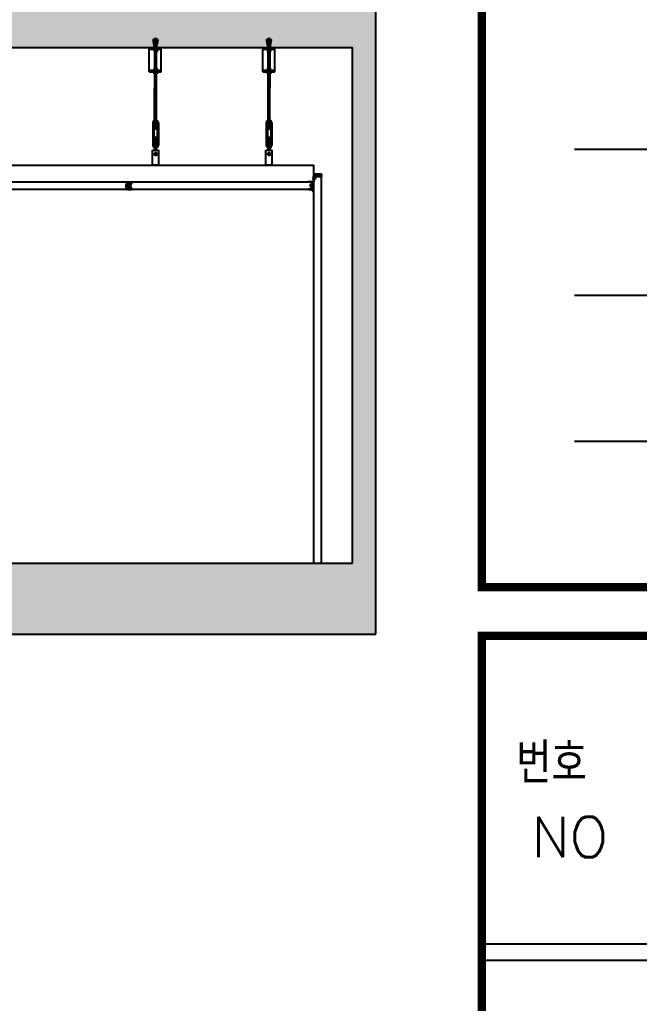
# Model space of a CAD drawing. Header units: millimetres. Extents: x 761574 to 813627, y -447408 to -384263.
# Drawn here: x 810544.4 to 810717.4, y -385425.1 to -385150.4 of the extents above; entities that cross this region are included whole.
import ezdxf

# ---------------------------------------------------------------- set-up
doc = ezdxf.new("R2010")
doc.units = ezdxf.units.MM
doc.header["$LTSCALE"] = 500
doc.linetypes.add('CENTER', pattern=[2, 1.25, -0.25, 0.25, -0.25])
doc.linetypes.add('HID', pattern=[2.2, 1.5, -0.7])
doc.layers.add('(크린)벽체 50T PANNEL', color=4, linetype='Continuous', lineweight=20)
for name, color, linetype in [('1', 1, 'CENTER'), ('3', 3, 'Continuous'), ('ARCH', 9, 'Continuous'), ('CAP', 3, 'Continuous'), ('CAUL', 7, 'Continuous'), ('ETC', 6, 'Continuous'), ('FORM', 7, 'Continuous'), ('H1', 5, 'Continuous'), ('ik_Line', 30, 'Continuous'), ('PANEL', 7, 'Continuous'), ('S', 6, 'Continuous'), ('크린판넬', 4, 'Continuous')]:
    doc.layers.add(name, color=color, linetype=linetype)
doc.styles.add('STYLE1', font='romans.shx', dxfattribs={"bigfont": 'hsw.shx'})

# ---------------------------------------------------------------- blocks, each defined once
blk = doc.blocks.new('form')
at = {"layer": 'FORM', "color": 7}
for p, q in [((708.657, 364.893), (770.472, 364.893)), ((708.657, 356.151), (770.472, 356.151)), ((708.657, 347.409), (770.472, 347.409)), ((777.899, 317.298), (703.105, 317.298)), ((777.899, 316.326), (703.105, 316.326))]:
    blk.add_line(p, q, dxfattribs=at)
at = {"layer": 'FORM', "color": 3, "const_width": 0.486}
for points in [[(703.105, 338.667), (703.105, 443.562), (777.899, 443.562), (777.899, 338.667)], [(777.899, 335.753), (703.105, 335.753), (703.105, 228.905), (777.899, 228.905)]]:
    blk.add_lwpolyline(points, close=True, dxfattribs=at)
at = {"layer": 'FORM', "color": 7, "style": 'STYLE1'}
for s, p in [('번호', (705.157, 326.913)), ('NO', (706.08, 322.497))]:
    blk.add_text(s, height=2.4284, dxfattribs=at).set_placement(p)
blk = doc.blocks.new('*X11')
at = {"color": 0}
for p, q in [((627, 241), (627, 242)), ((627, 236), (631, 241)), ((627, 238), (630, 241)), ((627, 239), (628, 241)), ((631, 237), (627, 241)), ((630, 237), (627, 240)), ((628, 236), (627, 238)), ((627, 236), (627, 236)), ((629, 237), (634, 241)), ((634, 236), (629, 241)), ((635, 237), (631, 241)), ((631, 237), (635, 240)), ((635, 239), (632, 241)), ((632, 236), (635, 239)), ((634, 242), (635, 242)), ((635, 240), (634, 241)), ((634, 236), (635, 237)), ((635, 235), (634, 235)), ((635, 242), (635, 242)), ((635, 235), (635, 235))]:
    blk.add_line(p, q, dxfattribs=at)

msp = doc.modelspace()

# ---------------------------------------------------------------- hatches: boundary and pattern name
h = msp.add_hatch(color=254)
edge = h.paths.add_edge_path()
edge.add_line((810575.16, -385195.69), (810575.08, -385195.69))
edge.add_line((810575.08, -385195.69), (810575.08, -385195.83))
edge.add_line((810575.08, -385195.83), (810575.03, -385195.83))
edge.add_line((810575.03, -385195.83), (810575.01, -385195.83))
edge.add_line((810575.01, -385195.83), (810575.01, -385195.77))
edge.add_line((810575.01, -385195.77), (810575.01, -385195.69))
edge.add_line((810575.01, -385195.69), (810574.87, -385195.69))
edge.add_arc((810575.12, -385195.97), 0.381, 48.3618, 131.6382, ccw=False)
edge.add_line((810575.37, -385195.69), (810575.22, -385195.69))
edge.add_line((810575.22, -385195.69), (810575.22, -385195.77))
edge.add_line((810575.22, -385195.77), (810575.22, -385195.83))
edge.add_line((810575.22, -385195.83), (810575.2, -385195.83))
edge.add_line((810575.2, -385195.83), (810575.16, -385195.83))
edge.add_line((810575.16, -385195.83), (810575.16, -385195.69))
h = msp.add_hatch(color=253)
h.paths.add_polyline_path([(810625.96, -385195.66), (810625.96, -385196.37), (810625.58, -385196.37), (810625.58, -385197.02), (810625.96, -385197.02), (810625.96, -385197.72), (810626.28, -385197.72), (810626.28, -385196.97), (810625.63, -385196.97), (810625.63, -385196.42), (810626.28, -385196.42), (810626.28, -385195.66)])
h.paths.add_polyline_path([(810626.01, -385195.71), (810626.23, -385195.71), (810626.23, -385196.37), (810626.01, -385196.37)], flags=16)
h.paths.add_polyline_path([(810626.01, -385197.02), (810626.23, -385197.02), (810626.23, -385197.67), (810626.01, -385197.67)], flags=16)
at = {"layer": 'ik_Line'}
h = msp.add_hatch(dxfattribs=at)
h.set_pattern_fill('AR-CONC', color=8, scale=2.56, style=0)
h.set_pattern_definition([(50, (166231.7, -77386.96), (466.39275, -40.80406), [48.768, -536.448]), (355, (166231.7, -77386.96), (-90.22163, 489.105), [39.0144, -429.1584]), (100.451, (166270.57, -77390.36), (376.1728, 448.29872), [41.4464, -455.9104]), (46.1842, (166231.7, -77256.9), (693.96234, -107.62836), [73.152, -804.672]), (96.6356, (166289.54, -77265.9), (607.75484, 633.4094), [62.1696, -683.8656]), (351.184, (166231.7, -77256.9), (607.7558, 633.4083), [58.5216, -643.7376]), (21, (166296.73, -77289.42), (388.1341, -261.79973), [48.768, -536.448]), (326, (166296.73, -77289.4), (158.2132, 471.5212), [39.0144, -429.1584]), (71.4514, (166329.08, -77311.24), (546.34622, 209.72252), [41.4464, -455.9104]), (37.5, (166231.71, -77386.96), (7.906824, 216.4609), [0, -423.95648, 0, -435.6608, 0, -430.784]), (7.5, (166231.7, -77386.96), (171.058336, 256.46227), [0, -248.39168, 0, -414.20288, 0, -164.1856]), (327.5, (166086.7, -77386.96), (347.111924, -14.665585), [0, -162.56, 0, -507.1872, 0, -672.9984]), (317.5, (166021.68, -77386.96), (379.2107, 65.09182), [0, -211.328, 0, -336.82432, 0, -477.9264])])
h.paths.add_polyline_path([(810637.31, -385154.98), (810100.71, -385154.98), (810100.71, -385171.61), (810637.31, -385171.61)])
h = msp.add_hatch(dxfattribs=at)
h.set_pattern_fill('AR-CONC', color=8, scale=2.56, style=0)
h.set_pattern_definition([(50, (-2189542.116, 961534.237), (18.361860675, -1.606454656), [1.92, -21.12]), (355, (-2189542.116, 961534.237), (-3.55203414, 19.25611862), [1.536, -16.896]), (100.4514, (-2189540.586, 961534.103), (14.80984017, 17.64965228), [1.63174886, -17.94923807]), (46.1842, (-2189542.116, 961539.357), (27.32137084, -4.23728677), [2.88, -31.68]), (96.6356, (-2189539.84, 961539.004), (23.92736526, 24.9374175), [2.44762337, -26.9238528]), (351.1842, (-2189542.116, 961539.357), (23.9273458, 24.93743618), [2.304, -25.344]), (21, (-2189539.556, 961538.077), (15.280820534, -10.3070436), [1.92, -21.12]), (326, (-2189539.556, 961538.077), (6.2288725, 18.56384115), [1.536, -16.896]), (71.4514, (-2189538.282, 961537.218), (21.50969929, 8.25678072), [1.63174886, -17.94923807]), (37.5, (-2189542.116, 961534.237), (0.311292296, 8.522082658), [0, -16.6912, 0, -17.152, 0, -16.96]), (7.5, (-2189542.116, 961534.237), (6.734580159, 10.096939824), [0, -9.7792, 0, -16.3072, 0, -6.464]), (327.5, (-2189547.8246, 961534.237), (13.665854366, -0.577404716), [0, -6.4, 0, -19.968, 0, -26.496]), (317.5, (-2189550.385, 961534.237), (14.929565935, 2.562687548), [0, -8.32, 0, -13.2608, 0, -18.816])])
h.paths.add_polyline_path([(807476.17, -385302.17), (810643.84, -385302.17), (810643.84, -385321.98), (807476.17, -385321.98)])
at = {"layer": '크린판넬', "linetype": 'Continuous'}
h = msp.add_hatch(dxfattribs=at)
h.set_pattern_fill('AR-CONC', color=8, scale=0.12, style=0)
h.set_pattern_definition([(50, (166231.709, -77386.958), (21.8621603, -1.91269026), [2.286, -25.146]), (355, (166231.709, -77386.958), (-4.2291391, 22.92679715), [1.8288, -20.1168]), (100.451, (166233.53, -77387.118), (17.6331002, 21.01400254), [1.9428, -21.3708]), (46.1842, (166231.71, -77380.862), (32.5294849, -5.0450794), [3.429, -37.719]), (96.6356, (166234.42, -77381.283), (28.4885081, 29.6910667), [2.9142, -32.0562]), (351.184, (166231.71, -77380.862), (28.4885527, 29.6910141), [2.7432, -30.1752]), (21, (166234.757, -77382.386), (18.1937856, -12.2718622), [2.286, -25.146]), (326, (166234.757, -77382.386), (7.4162434, 22.1025559), [1.8288, -20.1168]), (71.4514, (166236.273, -77383.409), (25.6099789, 9.8307429), [1.9428, -21.3708]), (37.5, (166231.709, -77386.958), (0.37063239, 10.146604665), [0, -19.87296, 0, -20.4216, 0, -20.193]), (7.5, (166231.709, -77386.958), (8.0183595, 12.02166898), [0, -11.64336, 0, -19.41576, 0, -7.6962]), (327.5, (166224.912, -77386.958), (16.27087142, -0.68744928), [0, -7.62, 0, -23.7744, 0, -31.5468]), (317.5, (166221.864, -77386.958), (17.77550177, 3.05117892), [0, -9.906, 0, -15.78864, 0, -22.4028])])
h.paths.add_polyline_path([(810637.31, -384998.34), (810643.84, -384998.34), (810643.84, -385302.17), (810637.31, -385302.17)])
h.paths.add_polyline_path([(810092.01, -385014.97), (810100.71, -385014.97), (810100.71, -385302.17), (810092.01, -385302.17)])
h.paths.add_polyline_path([(809901.05, -385014.97), (809909.76, -385014.97), (809909.76, -385302.09), (809901.05, -385302.09)])
h.paths.add_polyline_path([(809752.54, -385014.97), (809761.25, -385014.97), (809761.25, -385302.17), (809752.54, -385302.17)])
h = msp.add_hatch(dxfattribs=at)
h.set_pattern_fill('AR-CONC', color=8, scale=0.12, style=0)
h.set_pattern_definition([(50, (166231.709, -77373.518), (21.8621603, -1.91269026), [2.286, -25.146]), (355, (166231.709, -77373.518), (-4.2291391, 22.92679715), [1.8288, -20.1168]), (100.451, (166233.53, -77373.678), (17.6331002, 21.01400254), [1.9428, -21.3708]), (46.1842, (166231.71, -77367.422), (32.5294849, -5.0450794), [3.429, -37.719]), (96.6356, (166234.42, -77367.843), (28.4885081, 29.6910667), [2.9142, -32.0562]), (351.184, (166231.71, -77367.422), (28.4885527, 29.6910141), [2.7432, -30.1752]), (21, (166234.757, -77368.946), (18.1937856, -12.2718622), [2.286, -25.146]), (326, (166234.757, -77368.946), (7.4162434, 22.1025559), [1.8288, -20.1168]), (71.4514, (166236.273, -77369.969), (25.6099789, 9.8307429), [1.9428, -21.3708]), (37.5, (166231.709, -77373.518), (0.37063239, 10.146604665), [0, -19.87296, 0, -20.4216, 0, -20.193]), (7.5, (166231.709, -77373.518), (8.0183595, 12.02166898), [0, -11.64336, 0, -19.41576, 0, -7.6962]), (327.5, (166224.912, -77373.518), (16.27087142, -0.68744928), [0, -7.62, 0, -23.7744, 0, -31.5468]), (317.5, (166221.864, -77373.518), (17.77550177, 3.05117892), [0, -9.906, 0, -15.78864, 0, -22.4028])])
h.paths.add_polyline_path([(810637.31, -385141.54), (810100.71, -385141.54), (810100.71, -385158.17), (810637.31, -385158.17)])

# ---------------------------------------------------------------- linework, layer by layer
at = {"layer": '(크린)벽체 50T PANNEL', "ltscale": 0.1}
for p, q in [((810626.56, -385193.56), (810628.73, -385193.56)), ((810628.73, -385194.21), (810626.56, -385194.21))]:
    msp.add_line(p, q, dxfattribs=at)
at = {"color": 2}
for p, q in [((810643.84, -385321.98), (810643.84, -384998.34)), ((810100.71, -385158.17), (810637.31, -385158.17)), ((810637.31, -385302.17), (810637.31, -385158.17)), ((810100.71, -385302.17), (810637.31, -385302.17)), ((807476.17, -385321.98), (810643.84, -385321.98))]:
    msp.add_line(p, q, dxfattribs=at)
at = {"color": 8, "linetype": 'HID'}
for p, q in [((810582.56, -385155.57), (810582.2, -385155.57)), ((810582.2, -385155.57), (810582.2, -385158.72)), ((810582.56, -385158.72), (810582.56, -385155.57)), ((810614.23, -385155.57), (810613.88, -385155.57)), ((810613.88, -385155.57), (810613.88, -385158.72)), ((810614.23, -385158.72), (810614.23, -385155.57)), ((810583.06, -385155.88), (810581.7, -385155.88)), ((810614.73, -385155.88), (810613.38, -385155.88))]:
    msp.add_line(p, q, dxfattribs=at)
for p, q in [((810580.62, -385158.17), (810583.97, -385158.17)), ((810580.62, -385164.88), (810580.62, -385158.17)), ((810580.62, -385158.62), (810583.97, -385158.62)), ((810581.7, -385158.72), (810581.7, -385158.62)), ((810582.96, -385158.62), (810582.96, -385158.72)), ((810583.97, -385164.88), (810583.97, -385158.17)), ((810612.3, -385158.17), (810615.65, -385158.17)), ((810612.3, -385164.88), (810612.3, -385158.17)), ((810612.3, -385158.62), (810615.65, -385158.62)), ((810613.38, -385158.72), (810613.38, -385158.62)), ((810614.64, -385158.62), (810614.64, -385158.72)), ((810615.65, -385164.88), (810615.65, -385158.17)), ((810582.96, -385158.72), (810581.7, -385158.72)), ((810581.93, -385158.72), (810581.93, -385159.2)), ((810581.93, -385159.2), (810582.87, -385159.2)), ((810582.1, -385179.97), (810582.11, -385158.98)), ((810582.11, -385158.72), (810582.11, -385159.2)), ((810582.11, -385165.44), (810582.11, -385159.09)), ((810582.2, -385159.2), (810582.2, -385159.67)), ((810582.56, -385159.67), (810582.2, -385159.67)), ((810582.56, -385159.67), (810582.56, -385159.2)), ((810582.64, -385158.72), (810582.64, -385159.2)), ((810582.64, -385179.97), (810582.65, -385158.98)), ((810582.65, -385165.44), (810582.65, -385159.09)), ((810582.87, -385159.2), (810582.87, -385158.72)), ((810614.64, -385158.72), (810613.38, -385158.72)), ((810613.6, -385158.72), (810613.6, -385159.2)), ((810613.6, -385159.2), (810614.54, -385159.2)), ((810613.78, -385179.97), (810613.79, -385158.98)), ((810613.79, -385158.72), (810613.79, -385159.2)), ((810613.79, -385165.44), (810613.79, -385159.09)), ((810613.88, -385159.2), (810613.88, -385159.67)), ((810614.23, -385159.67), (810613.88, -385159.67)), ((810614.23, -385159.67), (810614.23, -385159.2)), ((810614.31, -385179.97), (810614.32, -385158.98)), ((810614.32, -385158.72), (810614.32, -385159.2)), ((810614.32, -385165.44), (810614.32, -385159.09)), ((810614.54, -385159.2), (810614.54, -385158.72)), ((810580.62, -385164.43), (810583.97, -385164.43)), ((810580.62, -385164.88), (810583.97, -385164.88)), ((810612.3, -385164.43), (810615.65, -385164.43)), ((810612.3, -385164.88), (810615.65, -385164.88)), ((810582.1, -385180.76), (810582.1, -385178.93)), ((810582.64, -385180.76), (810582.64, -385178.93)), ((810613.78, -385180.76), (810613.78, -385178.93)), ((810614.31, -385180.76), (810614.31, -385178.93))]:
    msp.add_line(p, q)
at = {"color": 8, "linetype": 'HID', "ltscale": 0.1}
for p, q in [((810582.2, -385158.62), (810581.7, -385155.88)), ((810582.56, -385158.62), (810583.06, -385155.88)), ((810613.88, -385158.62), (810613.38, -385155.88)), ((810614.23, -385158.62), (810614.73, -385155.88))]:
    msp.add_line(p, q, dxfattribs=at)
at = {"color": 7}
for p, q in [((810582.5, -385180.9), (810582.23, -385180.9)), ((810582.5, -385180.9), (810582.23, -385180.9)), ((810614.18, -385180.9), (810613.91, -385180.9)), ((810614.18, -385180.9), (810613.91, -385180.9))]:
    msp.add_line(p, q, dxfattribs=at)
at = {"color": 6, "linetype": 'Continuous'}
for p in [(810381.41, -385191.01), (810626.56, -385195.68)]:
    msp.add_line(p, (810626.56, -385191.01), dxfattribs=at)
at = {"color": 4}
for p, q in [((810574.2, -385196.32), (810574.1, -385196.42)), ((810574.1, -385196.42), (810574.1, -385196.7)), ((810574.65, -385197.01), (810574.1, -385196.46)), ((810574.65, -385197.16), (810574.1, -385196.61)), ((810574.1, -385196.82), (810574.1, -385197.09)), ((810574.38, -385197.2), (810574.1, -385196.91)), ((810574.23, -385197.2), (810574.1, -385197.06)), ((810574.99, -385197.65), (810574.13, -385196.79)), ((810574.65, -385196.86), (810574.15, -385196.37)), ((810574.39, -385196.32), (810574.2, -385196.32)), ((810574.64, -385196.71), (810574.25, -385196.32)), ((810574.5, -385196.21), (810574.39, -385196.32)), ((810574.65, -385196.57), (810574.4, -385196.32)), ((810574.65, -385196.42), (810574.47, -385196.24)), ((810574.5, -385195.78), (810574.5, -385196.21)), ((810574.92, -385196.24), (810574.5, -385195.82)), ((810574.81, -385196.28), (810574.5, -385195.97)), ((810574.67, -385196.29), (810574.5, -385196.12)), ((810574.94, -385195.73), (810574.54, -385195.73)), ((810574.99, -385196.16), (810574.56, -385195.73)), ((810574.65, -385196.7), (810574.65, -385196.33)), ((810574.65, -385197.19), (810574.65, -385196.82)), ((810574.69, -385196.28), (810574.86, -385196.28)), ((810574.99, -385196.01), (810574.71, -385195.73)), ((810574.95, -385196.31), (810574.85, -385196.41)), ((810574.85, -385196.41), (810574.85, -385196.69)), ((810575.4, -385197), (810574.85, -385196.45)), ((810575.4, -385197.15), (810574.85, -385196.6)), ((810574.85, -385196.81), (810574.85, -385197.08)), ((810575.13, -385197.19), (810574.85, -385196.9)), ((810574.98, -385197.19), (810574.85, -385197.05)), ((810574.85, -385197.08), (810574.95, -385197.19)), ((810574.99, -385195.86), (810574.86, -385195.73)), ((810574.86, -385196.28), (810574.99, -385196.2)), ((810575.74, -385197.64), (810574.88, -385196.78)), ((810575.4, -385196.85), (810574.9, -385196.36)), ((810575.14, -385196.31), (810574.95, -385196.31)), ((810574.99, -385196.2), (810574.99, -385195.78)), ((810575.39, -385196.7), (810575, -385196.31)), ((810575.25, -385196.2), (810575.14, -385196.31)), ((810575.4, -385196.55), (810575.15, -385196.3)), ((810575.4, -385196.4), (810575.22, -385196.23)), ((810575.25, -385195.76), (810575.25, -385196.2)), ((810575.67, -385196.23), (810575.25, -385195.81)), ((810575.56, -385196.27), (810575.25, -385195.96)), ((810575.42, -385196.28), (810575.25, -385196.11)), ((810575.69, -385195.72), (810575.29, -385195.72)), ((810575.74, -385196.14), (810575.31, -385195.72)), ((810575.4, -385196.69), (810575.4, -385196.31)), ((810575.4, -385197.18), (810575.4, -385196.81)), ((810575.44, -385196.27), (810575.61, -385196.27)), ((810575.74, -385196), (810575.46, -385195.72)), ((810575.74, -385195.85), (810575.61, -385195.72)), ((810575.61, -385196.27), (810575.74, -385196.19)), ((810575.74, -385196.19), (810575.74, -385195.76)), ((810574.1, -385197.09), (810574.2, -385197.2)), ((810574.2, -385197.2), (810574.39, -385197.2)), ((810574.39, -385197.2), (810574.5, -385197.3)), ((810574.5, -385197.3), (810574.5, -385197.74)), ((810574.96, -385197.78), (810574.5, -385197.32)), ((810574.82, -385197.78), (810574.5, -385197.46)), ((810574.67, -385197.78), (810574.5, -385197.61)), ((810574.54, -385197.78), (810574.94, -385197.78)), ((810574.86, -385197.23), (810574.69, -385197.23)), ((810574.99, -385197.5), (810574.72, -385197.23)), ((810574.99, -385197.32), (810574.86, -385197.23)), ((810574.99, -385197.35), (810574.89, -385197.25)), ((810574.95, -385197.19), (810575.14, -385197.19)), ((810574.99, -385197.74), (810574.99, -385197.32)), ((810575.14, -385197.19), (810575.25, -385197.29)), ((810575.25, -385197.29), (810575.25, -385197.73)), ((810575.71, -385197.77), (810575.25, -385197.3)), ((810575.57, -385197.77), (810575.25, -385197.45)), ((810575.42, -385197.77), (810575.25, -385197.6)), ((810575.29, -385197.77), (810575.69, -385197.77)), ((810575.61, -385197.22), (810575.44, -385197.22)), ((810575.74, -385197.49), (810575.47, -385197.22)), ((810575.74, -385197.31), (810575.61, -385197.22)), ((810575.74, -385197.34), (810575.64, -385197.24)), ((810575.74, -385197.73), (810575.74, -385197.31))]:
    msp.add_line(p, q, dxfattribs=at)
for points in [[(810582.78, -385187.89), (810582.58, -385187.54), (810582.17, -385187.54), (810581.97, -385187.89), (810582.17, -385188.24), (810582.58, -385188.24)], [(810614.46, -385187.89), (810614.25, -385187.54), (810613.85, -385187.54), (810613.64, -385187.89), (810613.85, -385188.24), (810614.25, -385188.24)]]:
    msp.add_lwpolyline(points, close=True)
at = {"color": 2}
for points in [[(810627.1, -385193.83), (810627.1, -385194.15, -0.414214), (810627.08, -385194.17), (810626.63, -385194.17, -0.414214), (810626.61, -385194.15), (810626.61, -385193.62, -0.414214), (810626.63, -385193.6), (810627.03, -385193.6), (810627.1, -385193.71)], [(810627.16, -385194.17, -0.414214), (810627.14, -385194.15), (810627.14, -385193.93, -0.414214), (810627.16, -385193.92), (810628.14, -385193.92, -0.414214), (810628.15, -385193.93), (810628.15, -385194.15, -0.414214), (810628.14, -385194.17)], [(810628.21, -385194.17, -0.414214), (810628.2, -385194.15), (810628.2, -385193.83), (810628.2, -385193.71), (810628.27, -385193.6), (810628.67, -385193.6, -0.414214), (810628.68, -385193.62), (810628.68, -385194.15, -0.414214), (810628.67, -385194.17)]]:
    msp.add_lwpolyline(points, format="xyb", close=True, dxfattribs=at)
for centre in [(810582.37, -385187.89), (810614.05, -385187.89)]:
    msp.add_circle(centre, 0.182)
at = {"color": 7}
for centre, start, end in [((810582.23, -385180.76), 180, 270), ((810582.23, -385180.76), 180, 270), ((810582.5, -385180.76), 270, 0), ((810582.5, -385180.76), 270, 0), ((810613.91, -385180.76), 180, 270), ((810613.91, -385180.76), 180, 270), ((810614.18, -385180.76), 270, 0), ((810614.18, -385180.76), 270, 0)]:
    msp.add_arc(centre, 0.134, start, end, dxfattribs=at)
at = {"color": 4}
for centre, radius, start, end in [((810574.12, -385196.7), 0.0212, 180, 250.5288), ((810574.12, -385196.82), 0.0212, 109.4712, 180), ((810574.1, -385196.76), 0.0423, 289.4712, 70.5288), ((810574.54, -385195.78), 0.0423, 90, 180), ((810574.65, -385196.76), 0.0423, 109.4712, 250.5288), ((810574.63, -385196.7), 0.0212, 289.4712, 0), ((810574.63, -385196.82), 0.0212, 0, 70.5288), ((810574.69, -385196.33), 0.0423, 90, 180), ((810574.87, -385196.69), 0.0212, 180, 250.5288), ((810574.87, -385196.81), 0.0212, 109.4712, 180), ((810574.85, -385196.75), 0.0423, 289.4712, 70.5288), ((810574.94, -385195.78), 0.0423, 0, 90), ((810575.29, -385195.76), 0.0423, 90, 180), ((810575.4, -385196.75), 0.0423, 109.4712, 250.5288), ((810575.38, -385196.69), 0.0212, 289.4712, 0), ((810575.38, -385196.81), 0.0212, 0, 70.5288), ((810575.44, -385196.31), 0.0423, 90, 180), ((810575.69, -385195.76), 0.0423, 0, 90), ((810574.54, -385197.74), 0.0423, 180, 270), ((810574.69, -385197.19), 0.0423, 180, 270), ((810574.94, -385197.74), 0.0423, 270, 0), ((810575.29, -385197.73), 0.0423, 180, 270), ((810575.44, -385197.18), 0.0423, 180, 270), ((810575.69, -385197.73), 0.0423, 270, 0)]:
    msp.add_arc(centre, radius, start, end, dxfattribs=at)
at = {"layer": '1'}
msp.add_lwpolyline([(810628.73, -385194.17, -0.414214), (810628.69, -385194.21), (810626.6, -385194.21, -0.414214), (810626.56, -385194.17), (810626.56, -385193.6, -0.414214), (810626.6, -385193.56), (810627.05, -385193.56), (810627.14, -385193.69), (810627.14, -385193.83, 0.414214), (810627.19, -385193.87), (810628.11, -385193.87, 0.414214), (810628.15, -385193.83), (810628.15, -385193.69), (810628.24, -385193.56), (810628.69, -385193.56, -0.414214), (810628.73, -385193.6)], format="xyb", close=True, dxfattribs=at)
at = {"layer": '3'}
msp.add_lwpolyline([(810626.56, -385196.15), (810626.5, -385196.15), (810626.5, -385197.72), (810625.03, -385197.72, 0.414214), (810625.09, -385197.78), (810625.49, -385197.78, -0.414214), (810626.5, -385198.79), (810626.5, -385199.19, 0.414214), (810626.56, -385199.26)], format="xyb", close=True, dxfattribs=at)
at = {"layer": 'ARCH'}
msp.add_line((810628.73, -385302.17), (810628.73, -385193.37), dxfattribs=at)
at = {"layer": 'CAP', "color": 6}
msp.add_lwpolyline([(810575.16, -385195.69), (810575.08, -385195.69), (810575.08, -385195.83), (810575.03, -385195.83), (810575.01, -385195.83), (810575.01, -385195.77), (810575.01, -385195.77), (810575.01, -385195.69), (810574.87, -385195.69, -0.380246), (810575.37, -385195.69), (810575.22, -385195.69), (810575.22, -385195.77), (810575.22, -385195.77), (810575.22, -385195.83), (810575.2, -385195.83), (810575.16, -385195.83)], format="xyb", close=True, dxfattribs=at)
at = {"layer": 'CAUL', "color": 7}
msp.add_lwpolyline([(810575.22, -385197.6, -0.175616), (810575.22, -385197.62, -0.104035), (810575.19, -385197.64, -0.064585), (810575.16, -385197.65, -0.050742), (810575.12, -385197.65, -0.050742), (810575.08, -385197.65, -0.064585), (810575.04, -385197.64, -0.104035), (810575.02, -385197.62, -0.175616), (810575.01, -385197.6, -0.175616), (810575.02, -385197.58, -0.104035), (810575.04, -385197.56, -0.064585), (810575.08, -385197.55, -0.050742), (810575.12, -385197.55, -0.050742), (810575.16, -385197.55, -0.064585), (810575.19, -385197.56, -0.104035), (810575.22, -385197.58, -0.175616)], format="xyb", close=True, dxfattribs=at)
msp.add_lwpolyline([(810575.01, -385197.81, -0.175616), (810575.02, -385197.79, -0.104035), (810575.04, -385197.77, -0.064585), (810575.08, -385197.76, -0.050742), (810575.12, -385197.76, -0.050742), (810575.16, -385197.76, -0.064585), (810575.19, -385197.77, -0.104035), (810575.22, -385197.79, -0.175616), (810575.22, -385197.81, -0.175616)], format="xyb", dxfattribs=at)
at = {"layer": 'ETC'}
for p, q in [((810582.82, -385163.87), (810581.94, -385163.87)), ((810581.94, -385163.87), (810581.94, -385164.37)), ((810582.65, -385163.52), (810582.11, -385163.52)), ((810582.12, -385163.87), (810582.12, -385164.37)), ((810582.63, -385164.37), (810582.63, -385163.87)), ((810582.82, -385164.37), (810582.82, -385163.87)), ((810614.49, -385163.87), (810613.61, -385163.87)), ((810613.61, -385163.87), (810613.61, -385164.37)), ((810614.33, -385163.52), (810613.79, -385163.52)), ((810613.79, -385163.87), (810613.79, -385164.37)), ((810614.31, -385164.37), (810614.31, -385163.87)), ((810614.49, -385164.37), (810614.49, -385163.87)), ((810582.95, -385164.37), (810581.8, -385164.37)), ((810581.8, -385164.37), (810581.8, -385164.43)), ((810581.8, -385164.94), (810581.8, -385164.88)), ((810582.95, -385164.94), (810581.8, -385164.94)), ((810581.94, -385165.44), (810581.94, -385164.94)), ((810582.82, -385165.44), (810581.94, -385165.44)), ((810582.12, -385165.44), (810582.12, -385164.94)), ((810582.63, -385164.94), (810582.63, -385165.44)), ((810582.82, -385164.94), (810582.82, -385165.44)), ((810582.95, -385164.43), (810582.95, -385164.37)), ((810582.95, -385164.88), (810582.95, -385164.94)), ((810614.62, -385164.37), (810613.48, -385164.37)), ((810613.48, -385164.37), (810613.48, -385164.43)), ((810613.48, -385164.94), (810613.48, -385164.88)), ((810614.62, -385164.94), (810613.48, -385164.94)), ((810613.61, -385165.44), (810613.61, -385164.94)), ((810614.49, -385165.44), (810613.61, -385165.44)), ((810613.79, -385165.44), (810613.79, -385164.94)), ((810614.31, -385164.94), (810614.31, -385165.44)), ((810614.49, -385164.94), (810614.49, -385165.44)), ((810614.62, -385164.43), (810614.62, -385164.37)), ((810614.62, -385164.88), (810614.62, -385164.94))]:
    msp.add_line(p, q, dxfattribs=at)
at = {"layer": 'H1', "color": 7}
for p, q in [((810581.57, -385179.2), (810581.57, -385179.16)), ((810581.57, -385179.2), (810581.57, -385185.37)), ((810581.9, -385179.2), (810581.9, -385185.37)), ((810581.91, -385178.53), (810581.91, -385178.44)), ((810581.91, -385178.44), (810582.37, -385178.44)), ((810582.82, -385178.44), (810582.37, -385178.44)), ((810582.82, -385178.53), (810582.82, -385178.44)), ((810582.84, -385179.2), (810582.84, -385185.37)), ((810583.17, -385179.2), (810583.17, -385179.16)), ((810583.17, -385179.2), (810583.17, -385185.41)), ((810613.25, -385179.2), (810613.25, -385179.16)), ((810613.25, -385179.2), (810613.25, -385185.37)), ((810613.57, -385179.2), (810613.57, -385185.37)), ((810613.59, -385178.53), (810613.59, -385178.44)), ((810613.59, -385178.44), (810614.05, -385178.44)), ((810614.5, -385178.44), (810614.05, -385178.44)), ((810614.5, -385178.53), (810614.5, -385178.44)), ((810614.52, -385179.2), (810614.52, -385185.37)), ((810614.85, -385179.2), (810614.85, -385179.16)), ((810614.85, -385179.2), (810614.85, -385185.41)), ((810582.42, -385183.26), (810582.32, -385183.26)), ((810614.1, -385183.26), (810614, -385183.26)), ((810581.57, -385185.37), (810581.57, -385185.41)), ((810581.91, -385186.04), (810581.91, -385186.12)), ((810581.91, -385186.04), (810581.91, -385186.12)), ((810582.1, -385185.37), (810582.1, -385183.49)), ((810582.1, -385185.37), (810582.1, -385185.63)), ((810582.64, -385185.37), (810582.64, -385183.49)), ((810582.64, -385185.37), (810582.64, -385185.63)), ((810582.82, -385186.04), (810582.82, -385186.12)), ((810582.82, -385186.04), (810582.82, -385186.12)), ((810583.17, -385185.37), (810583.17, -385185.41)), ((810613.25, -385185.37), (810613.25, -385185.41)), ((810613.59, -385186.04), (810613.59, -385186.12)), ((810613.59, -385186.04), (810613.59, -385186.12)), ((810613.77, -385185.37), (810613.77, -385183.49)), ((810613.77, -385185.37), (810613.77, -385185.63)), ((810614.32, -385185.37), (810614.32, -385183.49)), ((810614.32, -385185.37), (810614.32, -385185.63)), ((810614.5, -385186.04), (810614.5, -385186.12)), ((810614.5, -385186.04), (810614.5, -385186.12)), ((810614.85, -385185.37), (810614.85, -385185.41)), ((810581.91, -385186.12), (810582.37, -385186.12)), ((810581.91, -385186.12), (810582.37, -385186.12)), ((810582.11, -385186.81), (810582.11, -385186.12)), ((810582.11, -385186.24), (810582.64, -385186.13)), ((810582.11, -385186.36), (810582.64, -385186.25)), ((810582.11, -385186.48), (810582.64, -385186.37)), ((810582.11, -385186.48), (810582.64, -385186.37)), ((810582.11, -385186.48), (810582.64, -385186.37)), ((810582.11, -385186.58), (810582.64, -385186.48)), ((810582.11, -385186.7), (810582.64, -385186.59)), ((810582.16, -385186.81), (810582.64, -385186.71)), ((810582.16, -385186.81), (810582.64, -385186.71)), ((810582.82, -385186.12), (810582.37, -385186.12)), ((810582.82, -385186.12), (810582.37, -385186.12)), ((810582.64, -385186.81), (810582.64, -385186.12)), ((810613.59, -385186.12), (810614.05, -385186.12)), ((810613.59, -385186.12), (810614.05, -385186.12)), ((810613.78, -385186.81), (810613.78, -385186.12)), ((810613.78, -385186.24), (810614.32, -385186.13)), ((810613.78, -385186.36), (810614.32, -385186.25)), ((810613.78, -385186.48), (810614.32, -385186.37)), ((810613.78, -385186.48), (810614.32, -385186.37)), ((810613.78, -385186.48), (810614.32, -385186.37)), ((810613.78, -385186.58), (810614.32, -385186.48)), ((810613.78, -385186.7), (810614.32, -385186.59)), ((810613.84, -385186.81), (810614.32, -385186.71)), ((810613.84, -385186.81), (810614.32, -385186.71)), ((810614.5, -385186.12), (810614.05, -385186.12)), ((810614.5, -385186.12), (810614.05, -385186.12)), ((810614.32, -385186.81), (810614.32, -385186.12))]:
    msp.add_line(p, q, dxfattribs=at)
for centre, radius, start, end in [((810582.28, -385179.16), 0.708, 122.7739, 180), ((810581.87, -385178.53), 0.0411, 302.7739, 0), ((810581.87, -385178.53), 0.0411, 302.7739, 0), ((810582.37, -385179.35), 0.497, 90, 162.2848), ((810582.37, -385179.35), 0.497, 17.7152, 90), ((810582.87, -385178.53), 0.0411, 180, 237.2261), ((810582.87, -385178.53), 0.0411, 180, 237.2261), ((810582.46, -385179.16), 0.708, 0, 57.2261), ((810613.96, -385179.16), 0.708, 122.7739, 180), ((810613.55, -385178.53), 0.0411, 302.7739, 0), ((810613.55, -385178.53), 0.0411, 302.7739, 0), ((810614.05, -385179.35), 0.497, 90, 162.2848), ((810614.05, -385179.35), 0.497, 17.7152, 90), ((810614.54, -385178.53), 0.0411, 180, 237.2261), ((810614.54, -385178.53), 0.0411, 180, 237.2261), ((810614.14, -385179.16), 0.708, 0, 57.2261), ((810582.32, -385183.49), 0.224, 90, 180), ((810582.42, -385183.49), 0.224, 0, 90), ((810614, -385183.49), 0.224, 90, 180), ((810614.1, -385183.49), 0.224, 0, 90), ((810582.28, -385185.41), 0.708, 180, 237.2261), ((810582.28, -385185.41), 0.708, 219.5164, 237.2261), ((810581.87, -385186.04), 0.0411, 0, 57.2261), ((810581.87, -385186.04), 0.0411, 0, 57.2261), ((810581.87, -385186.04), 0.0411, 0, 57.2261), ((810581.87, -385186.04), 0.0411, 0, 57.2261), ((810582.37, -385185.21), 0.497, 197.7152, 270), ((810582.37, -385185.21), 0.497, 270, 342.2848), ((810582.87, -385186.04), 0.0411, 122.7739, 180), ((810582.87, -385186.04), 0.0411, 122.7739, 180), ((810582.87, -385186.04), 0.0411, 122.7739, 180), ((810582.87, -385186.04), 0.0411, 122.7739, 180), ((810582.46, -385185.41), 0.708, 302.7739, 0), ((810582.46, -385185.41), 0.708, 302.7739, 320.4836), ((810613.96, -385185.41), 0.708, 180, 237.2261), ((810613.96, -385185.41), 0.708, 219.5164, 237.2261), ((810614.05, -385185.21), 0.497, 197.7152, 270), ((810613.55, -385186.04), 0.0411, 0, 57.2261), ((810613.55, -385186.04), 0.0411, 0, 57.2261), ((810613.55, -385186.04), 0.0411, 0, 57.2261), ((810613.55, -385186.04), 0.0411, 0, 57.2261), ((810614.05, -385185.21), 0.497, 270, 342.2848), ((810614.54, -385186.04), 0.0411, 122.7739, 180), ((810614.54, -385186.04), 0.0411, 122.7739, 180), ((810614.54, -385186.04), 0.0411, 122.7739, 180), ((810614.54, -385186.04), 0.0411, 122.7739, 180), ((810614.14, -385185.41), 0.708, 302.7739, 0), ((810614.14, -385185.41), 0.708, 302.7739, 320.4836)]:
    msp.add_arc(centre, radius, start, end, dxfattribs=at)
at = {"layer": 'ik_Line', "color": 3}
for p, q in [((810626.5, -385195.6), (810626.5, -385194.03)), ((810626.5, -385194.03), (810626.56, -385194.03)), ((810626.56, -385194.03), (810626.56, -385195.66)), ((810624.95, -385195.66), (810624.95, -385195.6)), ((810624.95, -385195.6), (810626.5, -385195.6)), ((810626.56, -385195.66), (810624.95, -385195.66))]:
    msp.add_line(p, q, dxfattribs=at)
at = {"layer": 'PANEL', "color": 4}
msp.add_lwpolyline([(810625.96, -385195.66), (810625.96, -385196.37), (810625.58, -385196.37), (810625.58, -385197.02), (810625.96, -385197.02), (810625.96, -385197.72), (810626.28, -385197.72), (810626.28, -385196.97), (810625.63, -385196.97), (810625.63, -385196.42), (810626.28, -385196.42), (810626.28, -385195.66)], close=True, dxfattribs=at)
at = {"layer": 'S'}
for p, q in [((810581.48, -385191.01), (810581.48, -385186.81)), ((810581.48, -385186.81), (810583.27, -385186.81)), ((810583.27, -385191.01), (810583.27, -385186.81)), ((810613.16, -385191.01), (810613.16, -385186.81)), ((810613.16, -385186.81), (810614.95, -385186.81)), ((810614.95, -385191.01), (810614.95, -385186.81)), ((810581.48, -385190.9), (810583.27, -385190.9)), ((810581.48, -385191.01), (810583.27, -385191.01)), ((810613.16, -385190.9), (810614.95, -385190.9)), ((810613.16, -385191.01), (810614.95, -385191.01))]:
    msp.add_line(p, q, dxfattribs=at)
at = {"layer": '크린판넬', "linetype": 'Continuous'}
for p, q in [((810626.56, -385302.17), (810626.56, -385193.37)), ((810626.56, -385193.37), (810628.73, -385193.37)), ((810628.73, -385302.17), (810628.73, -385193.37)), ((810451.05, -385195.68), (810626.56, -385195.68)), ((810451.05, -385197.72), (810626.56, -385197.72)), ((810100.71, -385302.17), (810637.31, -385302.17))]:
    msp.add_line(p, q, dxfattribs=at)
at = {"layer": '크린판넬', "color": 2}
for q in [(810626.5, -385194.75), (810626.5, -385194.88)]:
    msp.add_line((810627.23, -385194.81), q, dxfattribs=at)
msp.add_lwpolyline([(810626.5, -385194.98, -1), (810626.5, -385194.65)], format="xyb", close=True, dxfattribs=at)

# ---------------------------------------------------------------- block references
at = {"xscale": 4.664794793181378, "yscale": 4.664794793181378, "zscale": 4.664794793181378}
msp.add_blockref('form', (807393.6, -386888.66), dxfattribs=at)
at = {"layer": 'CAUL', "color": 7, "xscale": -0.02654747575120829, "yscale": 0.02654747573538475, "zscale": 0.02654747573538476}
msp.add_blockref('*X11', (810591.86, -385204.04), dxfattribs=at)

doc.saveas('drawing.dxf')
